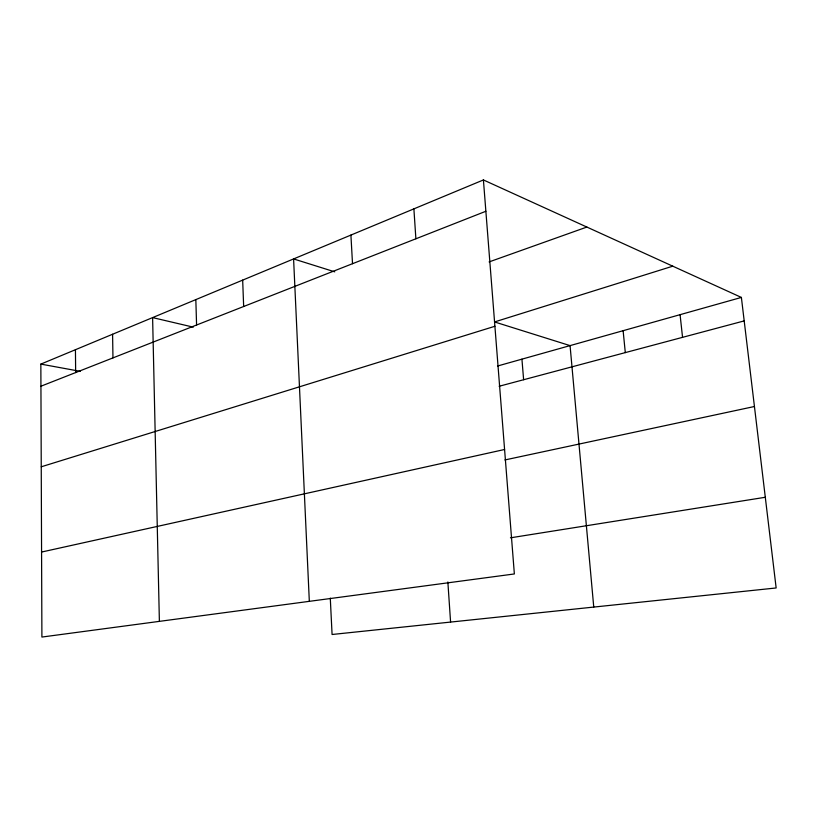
<?xml version="1.0" encoding="UTF-8"?>
<svg xmlns="http://www.w3.org/2000/svg" width="817" height="817" viewBox="0 0 817 817"><rect width="100%" height="100%" fill="white"/><g stroke="black" fill="none" stroke-linecap="round" stroke-linejoin="round"><path stroke-width="1.23" d="M483.409 179.944L514.363 573.953L41.902 637.056L40.85 364.106L483.409 179.944L741.387 297.429L776.15 587.964L332.08 634.492L330.282 598.105M40.932 386.216L485.87 211.266M489.107 261.91L586.861 227.055M672.769 266.179L494.551 321.939L570.062 345.622L593.755 607.082M41.248 466.793L494.908 326.269M497.533 366.016L741.387 297.429M499.126 386.267L744.195 320.897M41.575 552.047L504.589 449.493M504.906 459.951L754.438 406.509M510.451 537.821L765.304 497.277M40.85 364.106L80.26 371.337M193.282 327.147L152.605 317.599L159.386 621.359M334.735 271.836L293.589 258.928L309.326 601.343M680.081 314.678L682.552 337.339M623.116 330.691L625.301 352.617M521.93 359.153L523.626 379.731M447.859 581.98L450.586 622.084M413.892 208.876L415.884 238.789M350.912 235.082L352.515 263.707M242.669 280.119L243.66 306.508M195.835 299.614L196.58 325.013M112.593 334.245L112.96 357.897M75.44 349.707L75.654 372.562"/></g></svg>
